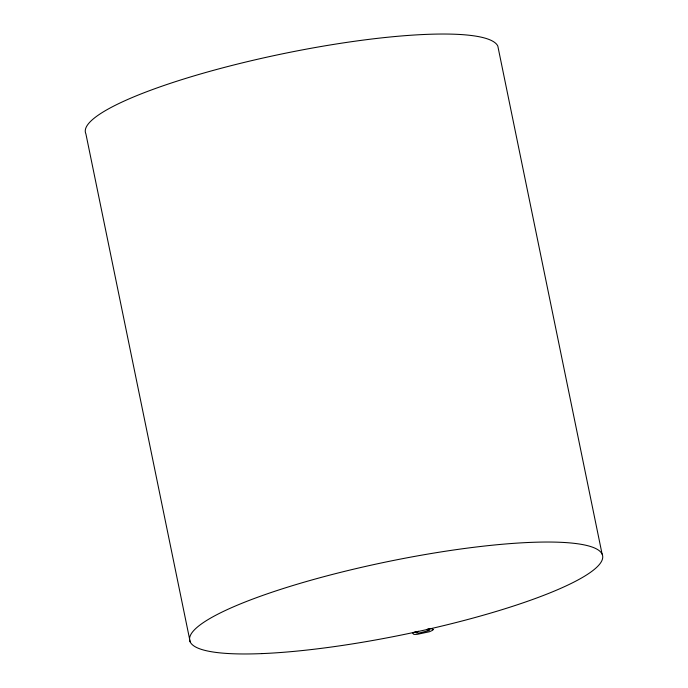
<?xml version="1.0" encoding="UTF-8"?>
<svg xmlns="http://www.w3.org/2000/svg" width="688" height="688" viewBox="0 0 688 688"><rect width="100%" height="100%" fill="white"/><g stroke="black" fill="none" stroke-linecap="round" stroke-linejoin="round"><path stroke-width="1.03" d="M602.103 554.124L497.828 46.122A210.769 37.324 -11.6 0 0 275.716 55.246A210.769 37.324 -11.6 0 0 85.897 133.876L190.172 641.878M433.13 629.434L432.743 630.251L429.493 631.722L417.547 634.267A8.514 1.505 -11.6 0 1 413.755 634.302L412.757 633.373L413.944 632.298L418.545 631.317L416.386 632.857L419.001 633.089L429.217 630.492A5.616 0.998 -11.6 0 0 428.968 629.864C422.759 630.32 431.238 627.361 433.13 629.434M261.913 653.6A210.769 37.324 -11.6 0 0 599.265 564.616A210.769 37.324 -11.6 0 0 327.239 575.787A210.769 37.324 -11.6 0 0 261.913 653.6"/></g></svg>
